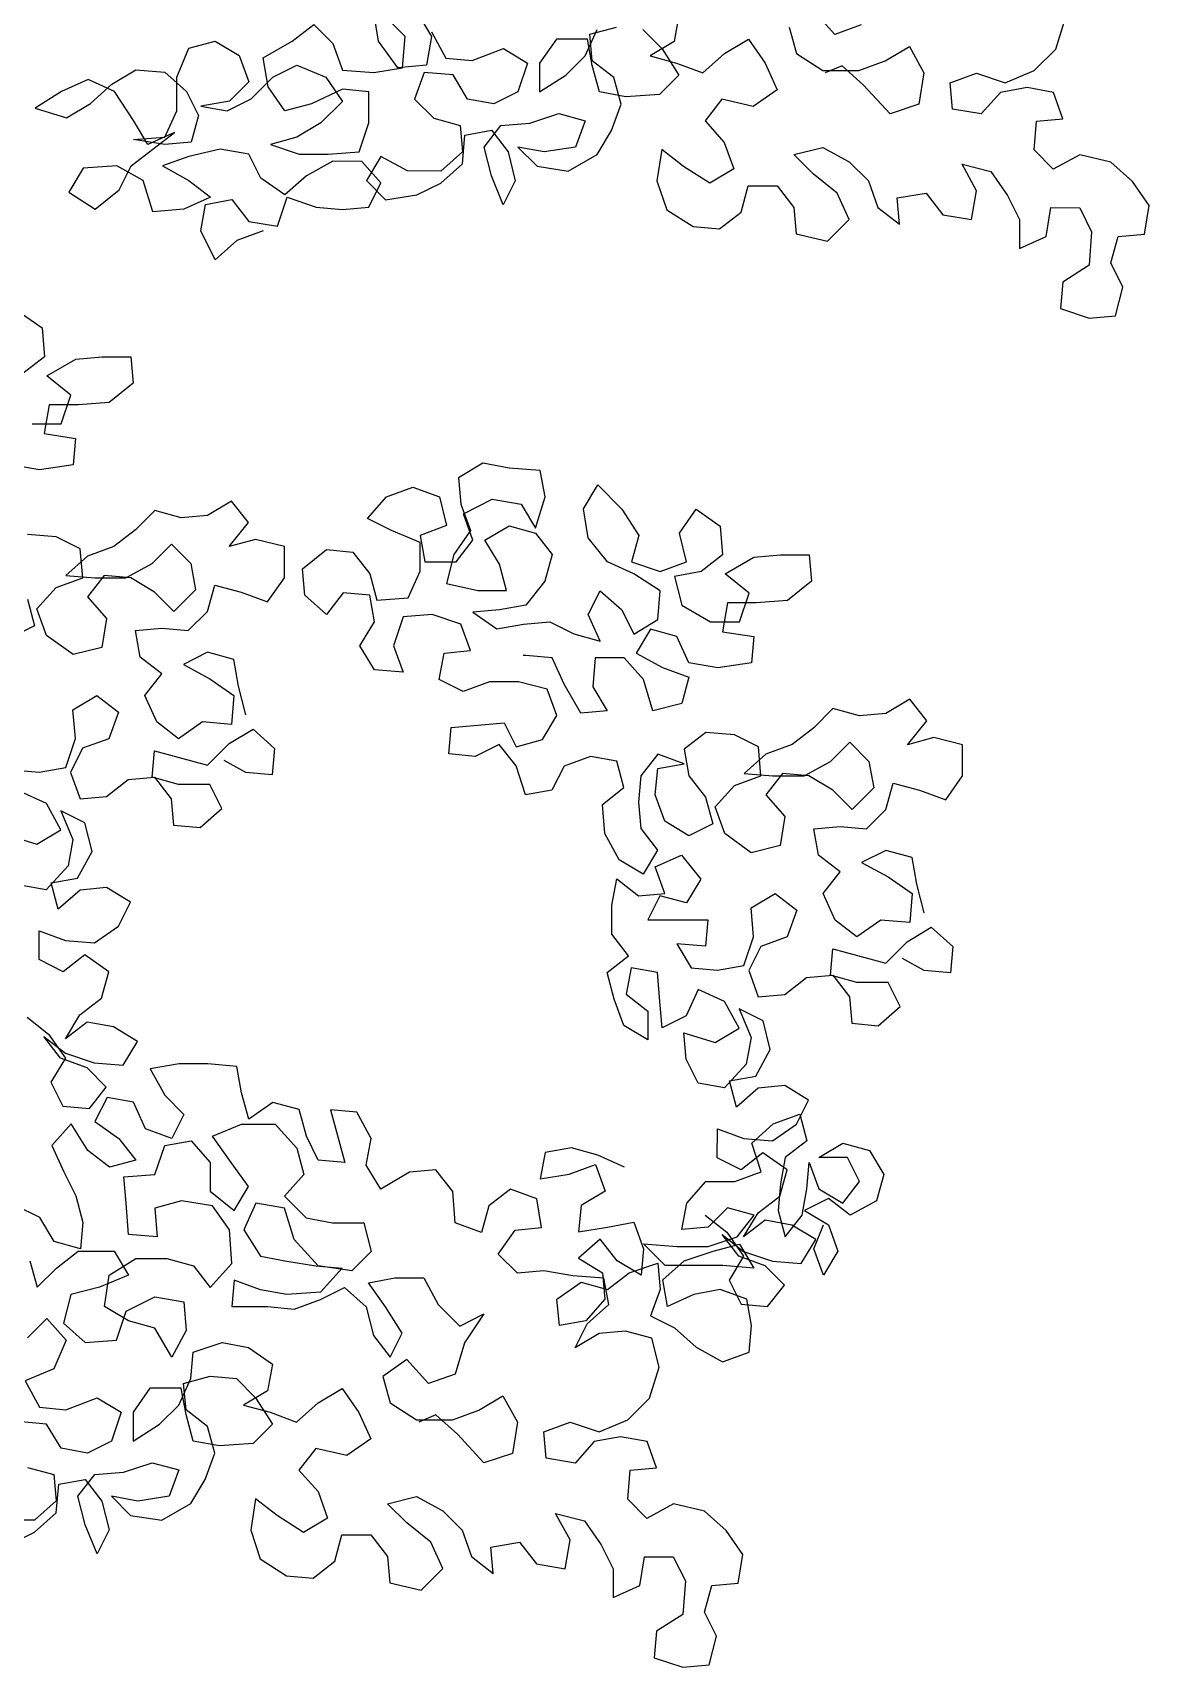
# Model space of a CAD drawing. Extents: x -886 to 3367, y 5244 to 10916.
# Drawn here: x 2410 to 3367, y 7826 to 9228 of the extents above; entities that cross this region are included whole.
import ezdxf

# ---------------------------------------------------------------- set-up
doc = ezdxf.new("R2010")
doc.units = 0
doc.header["$LTSCALE"] = 150
doc.layers.get('0').update_dxf_attribs({"linetype": 'CONTINUOUS'})

msp = doc.modelspace()

# ---------------------------------------------------------------- linework, layer by layer
at = {"color": 0}
for points in [[(2607.4, 9057.6), (2584.7, 9049.4), (2566.2, 9032.9), (2553.8, 9057.6), (2558, 9080.3), (2580.6, 9084.4), (2595, 9065.8), (2619.7, 9061.7), (2628, 9086.4), (2652.7, 9078.1), (2675.3, 9076.1), (2698, 9078.1), (2708.3, 9098.7), (2691.9, 9117.2), (2667.1, 9117.3), (2644.5, 9104.9), (2625.9, 9088.5), (2605.4, 9102.9), (2595.1, 9123.5), (2570.4, 9127.6), (2543.6, 9121.5), (2520.9, 9113.3), (2543.6, 9100.9), (2562.1, 9086.5), (2539.4, 9076.2), (2512.7, 9074.1), (2504.4, 9100.9), (2481.8, 9113.3), (2453, 9111.3), (2440.6, 9090.7), (2463.2, 9076.3), (2483.8, 9092.7), (2494.2, 9113.3), (2531.2, 9142.1), (2508.6, 9131.8), (2496.2, 9152.4), (2479.8, 9177.1), (2457.2, 9187.5), (2434.5, 9177.2), (2411.8, 9162.8), (2438.6, 9154.5), (2459.2, 9166.9), (2477.7, 9183.3), (2498.3, 9195.7), (2523.1, 9193.6), (2541.6, 9177.1), (2551.9, 9156.5), (2545.7, 9133.8), (2523, 9131.8), (2496.2, 9135.9), (2523, 9138), (2533.3, 9160.6), (2533.4, 9189.5), (2543.7, 9214.2), (2566.3, 9220.3), (2586.9, 9207.9), (2595.1, 9185.3), (2578.6, 9168.8), (2553.9, 9164.7), (2576.6, 9160.6), (2597.2, 9170.9), (2615.7, 9189.4), (2636.3, 9199.7), (2661, 9189.3), (2675.4, 9168.7), (2656.9, 9150.2), (2636.3, 9137.9), (2613.6, 9131.7), (2638.3, 9123.5), (2663, 9123.4), (2689.8, 9125.5), (2698.1, 9150.2), (2698.1, 9176.9), (2675.4, 9179), (2648.7, 9166.7), (2626, 9160.5), (2611.6, 9181.1), (2607.5, 9205.9), (2632.2, 9220.3), (2650.8, 9234.6), (2667.2, 9218.2), (2675.5, 9195.5), (2702.2, 9193.4), (2726.9, 9197.5), (2729, 9224.3), (2696.1, 9257.3)], [(2739.3, 9244.9), (2751.7, 9224.3), (2747.5, 9199.6), (2722.8, 9197.5), (2706.4, 9220.2), (2702.3, 9244.9)], [(2963.8, 9242.6), (2959.7, 9220), (2939.1, 9207.6), (2961.7, 9201.4), (2984.4, 9193.2), (3002.9, 9209.6), (3023.5, 9222), (3037.9, 9201.3), (3048.2, 9178.7), (3027.6, 9164.3), (3000.8, 9170.5), (2986.4, 9152), (3002.8, 9133.4), (3011.1, 9110.8), (2990.4, 9098.4), (2967.8, 9112.9), (2949.3, 9127.3), (2945.1, 9100.5), (2953.4, 9075.8), (2976, 9061.4), (2998.6, 9059.3), (3017.2, 9073.7), (3023.4, 9096.3), (3048.1, 9096.3), (3062.5, 9077.8), (3064.5, 9055.1), (3091.3, 9048.9), (3109.9, 9067.4), (3099.6, 9090.1), (3079, 9106.6), (3062.5, 9123.1), (3087.3, 9129.2), (3109.9, 9116.8), (3126.4, 9100.4), (3134.6, 9077.7), (3153.1, 9063.3), (3151.1, 9085.9), (3175.8, 9090), (3190.2, 9071.5), (3214.9, 9067.3), (3219, 9092), (3206.7, 9114.7), (3231.4, 9108.5), (3245.8, 9087.9), (3256.1, 9067.3), (3256.1, 9042.6), (3278.7, 9052.9), (3282.9, 9077.6), (3307.6, 9077.5), (3317.8, 9056.9), (3315.8, 9028.1), (3293.1, 9013.7), (3291, 8991.1), (3315.7, 8982.8), (3338.4, 8984.8), (3344.6, 9009.5), (3334.3, 9030.1), (3340.5, 9052.8), (3363.2, 9054.8), (3367.3, 9079.5), (3352.9, 9100.1), (3334.4, 9116.6), (3307.6, 9122.8), (3284.9, 9110.5), (3268.5, 9127), (3270.6, 9151.7), (3293.2, 9153.7), (3285, 9176.4), (3262.4, 9180.5), (3239.7, 9176.4), (3223.2, 9157.9), (3198.5, 9162.1), (3196.5, 9184.7), (3219.1, 9192.9), (3243.8, 9184.7), (3268.5, 9195), (3287.1, 9213.5), (3295.4, 9240.2)], [(3120.3, 9234.2), (3097.7, 9226), (3079.1, 9246.6)], [(2751.7, 9228.4), (2764, 9205.7), (2786.7, 9203.6), (2813.4, 9213.9), (2834, 9201.5), (2825.8, 9176.8), (2805.2, 9166.5), (2782.5, 9170.7), (2770.2, 9191.3), (2745.5, 9193.4), (2737.2, 9170.7), (2753.7, 9154.2), (2776.3, 9148), (2778.4, 9125.4), (2759.8, 9108.9), (2731, 9109), (2708.3, 9121.3), (2696, 9100.8), (2712.4, 9084.3), (2739.2, 9088.4), (2759.8, 9098.6), (2778.3, 9115.1), (2780.4, 9139.8), (2803.1, 9143.9), (2817.5, 9125.4), (2823.6, 9100.6), (2813.3, 9080), (2803.1, 9104.8), (2796.9, 9129.5), (2811.3, 9148), (2836, 9150), (2860.8, 9158.3), (2883.4, 9152.1), (2875.2, 9129.4), (2848.4, 9125.3), (2825.7, 9129.5), (2842.2, 9113), (2869, 9108.8), (2893.7, 9123.2), (2906.1, 9143.8), (2914.3, 9166.4), (2908.2, 9189.1), (2889.6, 9203.5), (2887.6, 9226.2), (2910.3, 9232.4)], [(2932.9, 9230.3), (2949.4, 9213.8), (2963.8, 9191.1), (2947.3, 9174.7), (2918.4, 9172.6), (2895.8, 9176.8), (2889.6, 9199.4), (2885.5, 9222.1), (2858.8, 9222.1), (2844.3, 9201.5), (2844.3, 9176.8), (2867, 9191.2), (2883.5, 9207.7), (2893.8, 9230.3)], [(3058.5, 9232.2), (3064.7, 9209.6), (3087.3, 9195.1), (3118.2, 9195.1), (3140.9, 9203.3), (3161.5, 9215.6), (3173.8, 9193), (3169.7, 9166.2), (3145, 9158), (3122.3, 9182.7), (3103.8, 9199.2), (3089.4, 9193.1)], [(2397.2, 8988.9), (2417.8, 8974.4), (2419.8, 8949.7), (2401.2, 8935.3)], [(2409.4, 8892.1), (2434.2, 8892.1), (2442.4, 8916.8), (2421.8, 8933.3), (2446.6, 8947.7), (2469.2, 8949.7), (2493.9, 8949.7), (2496, 8927), (2475.4, 8910.6), (2448.6, 8908.5), (2423.9, 8908.5), (2419.7, 8883.8), (2446.5, 8879.7), (2444.4, 8857), (2415.6, 8852.9), (2390.9, 8857.1)], [(3174.1, 8472.9), (3168, 8497.6), (3163.9, 8520.3), (3141.2, 8526.5), (3120.6, 8516.2), (3143.3, 8503.8), (3163.9, 8489.4), (3161.8, 8464.7), (3137.1, 8466.8), (3116.5, 8452.4), (3097.9, 8466.8), (3087.7, 8489.5), (3102.1, 8508), (3083.6, 8522.4), (3079.5, 8545.1), (3102.1, 8547.1), (3124.8, 8545.1), (3141.3, 8561.5), (3147.5, 8584.2), (3170.1, 8578), (3192.8, 8569.7), (3207.2, 8590.3), (3207.2, 8617.1), (3182.5, 8623.3), (3159.9, 8617.1), (3176.4, 8637.7), (3162, 8656.2), (3141.4, 8643.9), (3118.7, 8641.8), (3096, 8648), (3079.6, 8631.6), (3061, 8617.2), (3038.4, 8609), (3019.8, 8592.5), (3044.5, 8590.4), (3071.3, 8590.4), (3093.9, 8602.7), (3110.4, 8619.2), (3126.9, 8602.7), (3131, 8580.1), (3112.4, 8561.5), (3096, 8578), (3075.4, 8590.4), (3052.8, 8592.5), (3038.3, 8574), (3054.8, 8555.4), (3050.6, 8530.7), (3025.9, 8524.5), (3003.3, 8541), (2995.1, 8563.7), (3011.6, 8582.2), (3034.2, 8590.4), (3032.2, 8615.2), (3011.6, 8625.5), (2986.9, 8627.6), (2968.3, 8613.2), (2972.4, 8590.5), (2986.8, 8572), (2993, 8549.3), (2972.4, 8539), (2951.8, 8551.4), (2943.6, 8574), (2945.7, 8596.7), (2968.3, 8600.8), (2945.7, 8609.1), (2931.2, 8590.5), (2929.2, 8567.9), (2931.2, 8545.2), (2945.6, 8526.7), (2933.2, 8506.1), (2912.6, 8518.5), (2900.3, 8541.1), (2898.3, 8565.9), (2916.8, 8580.3), (2910.7, 8602.9), (2888, 8607), (2865.4, 8598.8), (2855, 8578.2), (2832.4, 8574.2), (2824.2, 8598.9), (2809.8, 8617.4), (2789.2, 8607.1), (2766.5, 8609.2), (2768.6, 8631.9), (2813.9, 8635.9), (2824.2, 8615.3), (2846.8, 8621.5), (2859.2, 8642.1), (2851, 8664.7), (2826.3, 8670.9), (2801.6, 8671), (2778.9, 8662.8), (2758.3, 8673.1), (2762.5, 8695.7), (2785.1, 8697.8), (2776.9, 8720.4), (2752.2, 8728.7), (2727.5, 8726.6), (2719.2, 8701.9), (2727.5, 8679.3), (2702.7, 8681.4), (2690.4, 8702), (2702.8, 8722.5), (2698.7, 8745.2), (2676, 8747.3), (2661.6, 8728.8), (2643.1, 8745.3), (2641, 8767.9), (2661.6, 8784.4), (2684.3, 8782.3), (2698.7, 8763.7), (2704.9, 8741.1), (2731.6, 8743.1), (2741.9, 8765.8), (2742, 8790.5), (2717.3, 8800.8), (2696.7, 8811.1), (2713.2, 8829.6), (2735.8, 8837.8), (2758.5, 8829.6), (2764.6, 8804.9), (2742, 8796.6), (2746.1, 8774), (2772.8, 8774), (2787.3, 8792.5), (2779.1, 8815.1), (2803.8, 8827.5), (2828.5, 8823.3), (2840.8, 8802.7), (2849.1, 8829.5), (2845, 8852.2), (2818.2, 8854.2), (2795.6, 8858.4), (2775, 8846), (2777, 8823.4), (2785.2, 8800.7), (2770.8, 8780.1), (2764.6, 8755.4), (2791.4, 8749.2), (2816.1, 8749.2), (2809.9, 8771.9), (2797.6, 8792.5), (2818.2, 8804.8), (2840.8, 8798.6), (2855.2, 8780.1), (2849, 8757.4), (2832.5, 8736.8), (2809.9, 8732.7), (2787.2, 8730.7), (2807.8, 8716.3), (2830.5, 8720.4), (2853.1, 8722.4), (2873.7, 8712.1), (2896.3, 8705.9), (2886.1, 8728.6), (2896.4, 8749.1), (2914.9, 8732.6), (2925.2, 8712), (2945.8, 8724.4), (2947.9, 8749.1), (2925.2, 8763.5), (2902.6, 8773.8), (2886.1, 8794.5), (2882, 8819.2), (2894.4, 8839.8), (2915, 8819.1), (2929.4, 8796.5), (2923.2, 8773.8), (2947.9, 8765.6), (2970.5, 8773.8), (2964.4, 8798.5), (2978.8, 8819.1), (2999.4, 8804.6), (3001.4, 8779.9), (2982.9, 8765.5), (2960.2, 8761.4), (2966.4, 8736.7), (2991.1, 8722.3), (3015.8, 8722.3), (3024.1, 8747), (3003.5, 8763.5), (3028.2, 8777.8), (3050.9, 8779.9), (3075.6, 8779.9), (3077.6, 8757.2), (3057, 8740.8), (3030.2, 8738.7), (3005.5, 8738.7), (3001.4, 8714), (3028.1, 8709.9), (3026.1, 8687.2), (2997.2, 8683.1), (2972.5, 8687.3), (2962.2, 8709.9), (2939.6, 8716.1), (2927.2, 8695.6), (2949.9, 8683.2), (2972.5, 8674.9), (2966.3, 8652.3), (2941.6, 8646.1), (2933.4, 8672.9), (2916.9, 8691.5), (2892.2, 8691.5), (2890.1, 8666.8), (2902.5, 8646.2), (2879.8, 8644.1), (2865.4, 8668.9), (2855.1, 8691.5), (2832.5, 8693.6), (2830.4, 8693.6)], [(2592.5, 8642.7), (2586.3, 8667.4), (2582.2, 8690.1), (2559.6, 8696.3), (2539, 8686), (2561.6, 8673.7), (2582.2, 8659.2), (2580.1, 8634.5), (2555.4, 8636.6), (2534.8, 8622.2), (2516.3, 8636.6), (2506, 8659.3), (2520.4, 8677.8), (2501.9, 8692.2), (2497.8, 8714.9), (2520.5, 8716.9), (2543.1, 8714.9), (2559.6, 8731.3), (2565.8, 8754), (2588.5, 8747.8), (2611.1, 8739.5), (2625.6, 8760.1), (2625.6, 8786.9), (2600.9, 8793.1), (2578.2, 8786.9), (2594.7, 8807.5), (2580.3, 8826), (2559.7, 8813.7), (2537, 8811.7), (2514.4, 8817.8), (2497.9, 8801.4), (2479.4, 8787), (2456.7, 8778.8), (2438.2, 8762.3), (2462.9, 8760.2), (2489.6, 8760.2), (2512.3, 8772.5), (2528.8, 8789), (2545.2, 8772.5), (2549.3, 8749.9), (2530.8, 8731.3), (2514.3, 8747.8), (2493.8, 8760.2), (2471.1, 8762.3), (2456.7, 8743.8), (2473.1, 8725.2), (2469, 8700.5), (2444.3, 8694.4), (2421.6, 8710.8), (2413.4, 8733.5), (2429.9, 8752), (2452.6, 8760.2), (2450.5, 8785), (2429.9, 8795.3), (2405.2, 8797.4)], [(2405.2, 8741.8), (2411.3, 8719.1), (2390.7, 8708.8)], [(2392.7, 8595.5), (2415.3, 8593.5), (2438, 8597.6), (2446.3, 8622.3), (2444.2, 8647), (2464.8, 8659.3), (2483.4, 8644.9), (2475.1, 8622.2), (2452.4, 8614), (2442.1, 8593.4), (2450.3, 8570.8), (2473, 8572.8), (2491.5, 8587.2), (2514.2, 8589.3), (2528.6, 8570.7), (2530.6, 8548.1), (2553.3, 8546), (2571.8, 8562.4), (2561.5, 8583), (2534.8, 8583.1), (2512.1, 8589.3), (2514.2, 8611.9), (2559.5, 8599.5), (2578.1, 8618), (2598.7, 8630.4), (2617.2, 8613.9), (2615.1, 8591.2), (2592.4, 8593.3), (2573.9, 8603.6)], [(2386.5, 8540), (2413.2, 8531.7), (2433.8, 8544), (2421.5, 8566.7), (2398.9, 8577)], [(2404.9, 8383.4), (2423.4, 8369), (2437.8, 8348.4), (2425.4, 8327.8), (2435.7, 8307.2), (2458.3, 8305.1), (2472.8, 8323.6), (2456.3, 8340.1), (2433.7, 8348.4), (2419.3, 8366.9), (2437.8, 8352.5), (2462.5, 8344.2), (2487.2, 8342.2), (2499.6, 8362.7), (2479, 8375.1), (2456.3, 8379.3), (2437.8, 8364.9), (2450.2, 8385.4), (2468.7, 8399.8), (2474.9, 8422.5), (2454.3, 8436.9), (2435.8, 8422.5), (2415.2, 8432.8), (2415.2, 8457.6), (2437.9, 8449.3), (2462.6, 8447.2), (2483.2, 8461.6), (2493.5, 8482.2), (2472.9, 8494.6), (2450.3, 8492.5), (2431.7, 8476.1), (2425.6, 8498.7), (2448.2, 8502.8), (2460.6, 8525.5), (2454.4, 8550.2), (2433.8, 8560.5), (2444.1, 8535.8), (2440, 8513.1), (2421.4, 8492.6), (2398.8, 8496.7)], [(2986.5, 8213.6), (3005, 8199.2), (3019.4, 8178.6), (3007, 8158), (3017.3, 8137.4), (3040, 8135.3), (3054.4, 8153.8), (3038, 8170.3), (3015.3, 8178.6), (3000.9, 8197.1), (3019.4, 8182.7), (3044.1, 8174.4), (3068.8, 8172.4), (3081.2, 8192.9), (3060.6, 8205.3), (3038, 8209.5), (3019.4, 8195.1), (3031.8, 8215.6), (3050.4, 8230), (3056.6, 8252.7), (3036, 8267.1), (3017.4, 8252.7), (2996.8, 8263), (2996.9, 8287.7), (3019.5, 8279.5), (3044.2, 8277.4), (3064.8, 8291.8), (3075.1, 8312.4), (3054.6, 8324.8), (3031.9, 8322.7), (3013.4, 8306.3), (3007.2, 8328.9), (3029.9, 8333), (3042.2, 8355.7), (3036.1, 8380.4), (3015.5, 8390.7), (3025.8, 8366), (3021.6, 8343.3), (3003.1, 8322.8), (2980.4, 8326.9), (2970.2, 8347.5), (2968.1, 8370.1), (2994.9, 8361.9), (3015.5, 8374.2), (3003.1, 8396.9), (2980.5, 8407.2), (2970.2, 8384.6), (2949.6, 8374.3), (2947.5, 8396.9), (2945.5, 8421.7), (2922.9, 8425.8), (2918.7, 8403.1), (2937.2, 8388.7), (2937.2, 8364), (2916.6, 8376.4), (2908.4, 8399), (2902.3, 8421.7), (2920.8, 8436.1), (2906.4, 8454.6), (2906.4, 8479.4), (2910.6, 8502), (2929.1, 8487.6), (2951.7, 8489.6), (2943.5, 8512.3), (2966.2, 8522.5), (2982.7, 8501.9), (2970.3, 8481.4), (2947.6, 8487.6), (2937.3, 8467), (2988.8, 8466.9), (2986.7, 8444.3), (2962, 8446.4), (2974.3, 8425.7), (2997, 8423.7), (3019.7, 8427.8), (3027.9, 8452.5), (3025.9, 8477.2), (3046.5, 8489.5), (3065, 8475.1), (3056.7, 8452.4), (3034.1, 8444.2), (3023.8, 8423.6), (3032, 8401), (3054.6, 8403), (3073.2, 8417.4), (3095.8, 8419.5), (3110.2, 8400.9), (3112.3, 8378.3), (3134.9, 8376.2), (3153.5, 8392.6), (3143.2, 8413.2), (3116.4, 8413.3), (3093.8, 8419.5), (3095.9, 8442.1), (3141.2, 8429.7), (3159.7, 8448.2), (3180.3, 8460.6), (3198.8, 8444.1), (3196.8, 8421.4), (3174.1, 8423.5), (3155.6, 8433.8)], [(2390.7, 7931.6), (2411.3, 7941.9), (2429.9, 7958.4), (2432, 7983.1), (2454.6, 7987.2), (2469, 7968.6), (2475.2, 7943.9), (2464.9, 7923.3), (2454.6, 7948.1), (2448.4, 7972.8), (2462.9, 7991.3), (2487.6, 7993.3), (2512.3, 8001.5), (2535, 7995.3), (2526.7, 7972.7), (2499.9, 7968.6), (2477.3, 7972.7), (2493.7, 7956.3), (2520.5, 7952.1), (2545.2, 7966.5), (2557.6, 7987.1), (2565.9, 8009.7), (2559.7, 8032.4), (2541.2, 8046.8), (2539.1, 8069.5), (2561.8, 8075.6), (2584.4, 8073.6), (2600.9, 8057.1), (2615.3, 8034.4), (2598.8, 8017.9), (2570, 8015.9), (2547.3, 8020), (2541.2, 8042.7), (2537.1, 8065.4), (2510.3, 8065.4), (2495.9, 8044.8), (2495.8, 8020.1), (2518.5, 8034.5), (2535, 8050.9), (2545.3, 8073.6), (2547.4, 8096.2), (2572.1, 8104.5), (2594.8, 8100.3), (2615.4, 8085.9), (2611.2, 8063.2), (2590.6, 8050.9), (2613.3, 8044.7), (2635.9, 8036.4), (2654.4, 8052.9), (2675.1, 8065.2), (2689.5, 8044.6), (2699.7, 8022), (2679.1, 8007.6), (2652.4, 8013.8), (2637.9, 7995.2), (2654.4, 7976.7), (2662.6, 7954), (2642, 7941.7), (2619.4, 7956.1), (2600.8, 7970.6), (2596.7, 7943.8), (2604.9, 7919.1), (2627.5, 7904.6), (2650.2, 7902.6), (2668.7, 7917), (2674.9, 7939.6), (2699.7, 7939.6), (2714, 7921), (2716.1, 7898.4), (2742.9, 7892.2), (2761.4, 7910.7), (2751.1, 7933.4), (2730.6, 7949.9), (2714.1, 7966.3), (2738.8, 7972.5), (2761.5, 7960.1), (2777.9, 7943.6), (2786.1, 7921), (2804.6, 7906.5), (2802.6, 7929.2), (2827.3, 7933.3), (2841.7, 7914.7), (2866.4, 7910.6), (2870.6, 7935.3), (2858.2, 7958), (2882.9, 7951.8), (2897.3, 7931.2), (2907.6, 7910.6), (2907.6, 7885.9), (2930.3, 7896.1), (2934.4, 7920.8), (2959.1, 7920.8), (2969.4, 7900.2), (2967.3, 7871.4), (2944.6, 7857), (2942.6, 7834.3), (2967.3, 7826.1), (2989.9, 7828.1), (2996.1, 7852.8), (2985.8, 7873.4), (2992, 7896.1), (3014.7, 7898.1), (3018.8, 7922.8), (3004.4, 7943.4), (2985.9, 7959.9), (2959.2, 7966.1), (2936.5, 7953.8), (2920, 7970.3), (2922.1, 7995), (2944.8, 7997), (2936.6, 8019.7), (2913.9, 8023.8), (2891.2, 8019.7), (2874.8, 8001.2), (2850, 8005.4), (2848, 8028), (2870.7, 8036.2), (2895.4, 8028), (2920.1, 8038.2), (2938.6, 8056.8), (2946.9, 8083.5), (2940.8, 8108.2), (2918.1, 8114.4), (2895.4, 8112.4), (2874.8, 8100.1), (2885.2, 8120.6), (2903.7, 8137.1), (2899.6, 8159.8), (2872.8, 8161.8), (2848.1, 8166), (2825.5, 8163.9), (2809, 8180.4), (2823.5, 8201), (2846.1, 8203.1), (2842, 8227.8), (2819.4, 8236), (2800.8, 8221.6), (2794.6, 8199), (2772, 8207.2), (2769.9, 8234), (2755.5, 8252.6), (2732.9, 8250.5), (2708.2, 8236.1), (2695.8, 8256.7), (2700, 8279.4), (2687.6, 8302), (2665, 8304.1), (2677.3, 8258.8), (2654.6, 8260.9), (2644.4, 8281.5), (2638.2, 8304.2), (2615.6, 8310.4), (2595, 8296), (2588.8, 8318.6), (2584.7, 8341.3), (2560, 8343.4), (2535.3, 8343.4), (2510.6, 8339.3), (2522.9, 8316.6), (2539.4, 8300.1), (2529, 8279.5), (2506.4, 8287.8), (2496.1, 8310.5), (2473.5, 8314.6), (2463.1, 8294), (2483.7, 8279.6), (2498.1, 8261), (2475.5, 8254.9), (2456.9, 8269.3), (2442.6, 8292), (2426.1, 8273.5), (2436.3, 8250.8), (2446.6, 8230.2), (2452.8, 8207.5), (2450.7, 8184.9), (2428, 8191.1), (2415.7, 8211.7), (2395.1, 8222)], [(2917.1, 8255), (2894.5, 8265.3), (2871.8, 8271.5), (2849.2, 8267.4), (2845, 8244.8), (2869.7, 8248.9), (2892.4, 8257.1), (2900.6, 8234.4), (2880, 8222.1), (2877.9, 8199.4), (2902.7, 8203.5), (2925.3, 8207.6), (2933.5, 8185), (2931.4, 8162.3), (2910.9, 8174.7), (2896.5, 8193.2), (2877.9, 8176.8), (2898.5, 8164.4), (2900.5, 8141.8), (2884, 8123.2), (2861.4, 8119.1), (2859.3, 8141.8), (2880, 8156.2), (2902.6, 8150), (2921.1, 8164.4), (2945.9, 8172.6), (2947.9, 8150), (2939.6, 8127.3), (2960.2, 8117), (2978.8, 8100.5), (3001.4, 8088.1), (3024.1, 8096.3), (3026.1, 8119), (3022, 8141.6), (2999.4, 8149.9), (2976.7, 8145.8), (2954.1, 8135.5), (2950, 8158.2), (2968.5, 8174.6), (2993.2, 8182.9), (3015.9, 8189), (3028.2, 8168.4), (3001.5, 8170.5), (2952, 8170.5), (2933.5, 8189.1), (2962.4, 8187), (2989.1, 8187), (3013.8, 8195.2), (3028.3, 8213.7), (3005.6, 8219.9), (2989.1, 8203.5), (2966.5, 8201.4), (2970.6, 8224.1), (2987.1, 8242.6), (3011.8, 8242.6), (3034.5, 8250.8), (3026.3, 8275.5), (3044.8, 8292), (3067.5, 8300.2), (3073.6, 8277.5), (3055.1, 8263.1), (3051, 8240.5), (3048.9, 8217.8), (3055, 8195.2), (3069.5, 8213.7), (3073.6, 8236.3), (3075.7, 8259), (3083.9, 8236.3), (3104.5, 8223.9), (3118.9, 8242.5), (3108.6, 8263.1), (3083.9, 8263.1), (3104.5, 8275.4), (3127.2, 8269.2), (3139.5, 8248.6), (3133.3, 8226), (3110.7, 8213.6), (3092.1, 8228.1), (3071.5, 8217.8), (3092.1, 8205.4), (3100.3, 8182.8), (3088, 8162.2), (3079.7, 8184.8), (3088, 8205.4)], [(2407.4, 8174.6), (2413.6, 8152), (2430.1, 8168.4), (2448.6, 8182.8), (2479.5, 8182.8), (2491.9, 8162.2), (2467.1, 8151.9), (2442.4, 8145.8), (2436.2, 8121.1), (2454.7, 8104.6), (2481.5, 8106.6), (2489.8, 8131.3), (2514.5, 8143.6), (2539.2, 8139.5), (2541.2, 8114.8), (2528.9, 8092.1), (2514.5, 8116.9), (2491.8, 8123.1), (2471.2, 8135.4), (2475.4, 8162.2), (2498.1, 8176.6), (2524.8, 8176.6), (2547.5, 8170.4), (2561.9, 8151.8), (2580.4, 8172.4), (2578.4, 8201.2), (2564, 8221.8), (2537.2, 8226), (2514.6, 8219.8), (2516.6, 8195.1), (2491.9, 8197.2), (2489.9, 8224), (2487.8, 8246.6), (2514.6, 8248.7), (2522.9, 8273.4), (2545.5, 8277.5), (2562, 8258.9), (2561.9, 8234.2), (2582.5, 8217.7), (2594.9, 8238.3), (2578.4, 8261), (2564, 8281.6), (2588.8, 8291.8), (2617.6, 8291.8), (2636.1, 8271.2), (2642.3, 8248.5), (2625.8, 8230), (2644.3, 8211.5), (2666.9, 8207.3), (2693.7, 8207.3), (2699.9, 8182.6), (2683.4, 8166.1), (2654.6, 8170.3), (2634, 8193), (2625.8, 8219.7), (2601.1, 8223.9), (2590.7, 8201.2), (2605.1, 8178.6), (2627.8, 8174.4), (2652.5, 8170.3), (2675.1, 8168.2), (2656.6, 8147.6), (2627.8, 8145.6), (2605.1, 8149.7), (2582.5, 8158), (2580.4, 8135.3), (2611.3, 8135.3), (2633.9, 8133.2), (2656.6, 8141.4), (2677.2, 8151.7), (2695.7, 8135.2), (2701.9, 8110.5), (2716.3, 8092), (2726.6, 8112.6), (2712.2, 8135.2), (2697.8, 8155.8), (2720.4, 8159.9), (2745.2, 8159.9), (2757.5, 8137.2), (2776, 8118.7), (2796.6, 8129), (2780.1, 8104.3), (2771.9, 8077.5), (2749.2, 8069.3), (2730.7, 8089.9), (2710.1, 8075.5), (2716.2, 8052.8), (2738.9, 8038.4), (2769.8, 8038.4), (2792.4, 8046.6), (2813, 8058.9), (2825.4, 8036.3), (2821.2, 8009.5), (2796.5, 8001.3), (2773.9, 8026), (2755.3, 8042.5), (2740.9, 8036.3)], [(2405.3, 8108.7), (2421.8, 8125.2), (2438.3, 8106.6), (2427.9, 8081.9), (2403.2, 8071.7), (2415.6, 8049), (2438.2, 8046.9), (2465, 8057.2), (2485.6, 8044.8), (2477.3, 8020.1), (2456.7, 8009.8), (2434.1, 8014), (2421.7, 8034.6), (2397, 8036.7)], [(2405.2, 7997.5), (2427.9, 7991.3), (2429.9, 7968.7), (2411.4, 7952.2), (2382.5, 7952.2)]]:
    msp.add_lwpolyline(points, dxfattribs=at)

doc.saveas('drawing.dxf')
